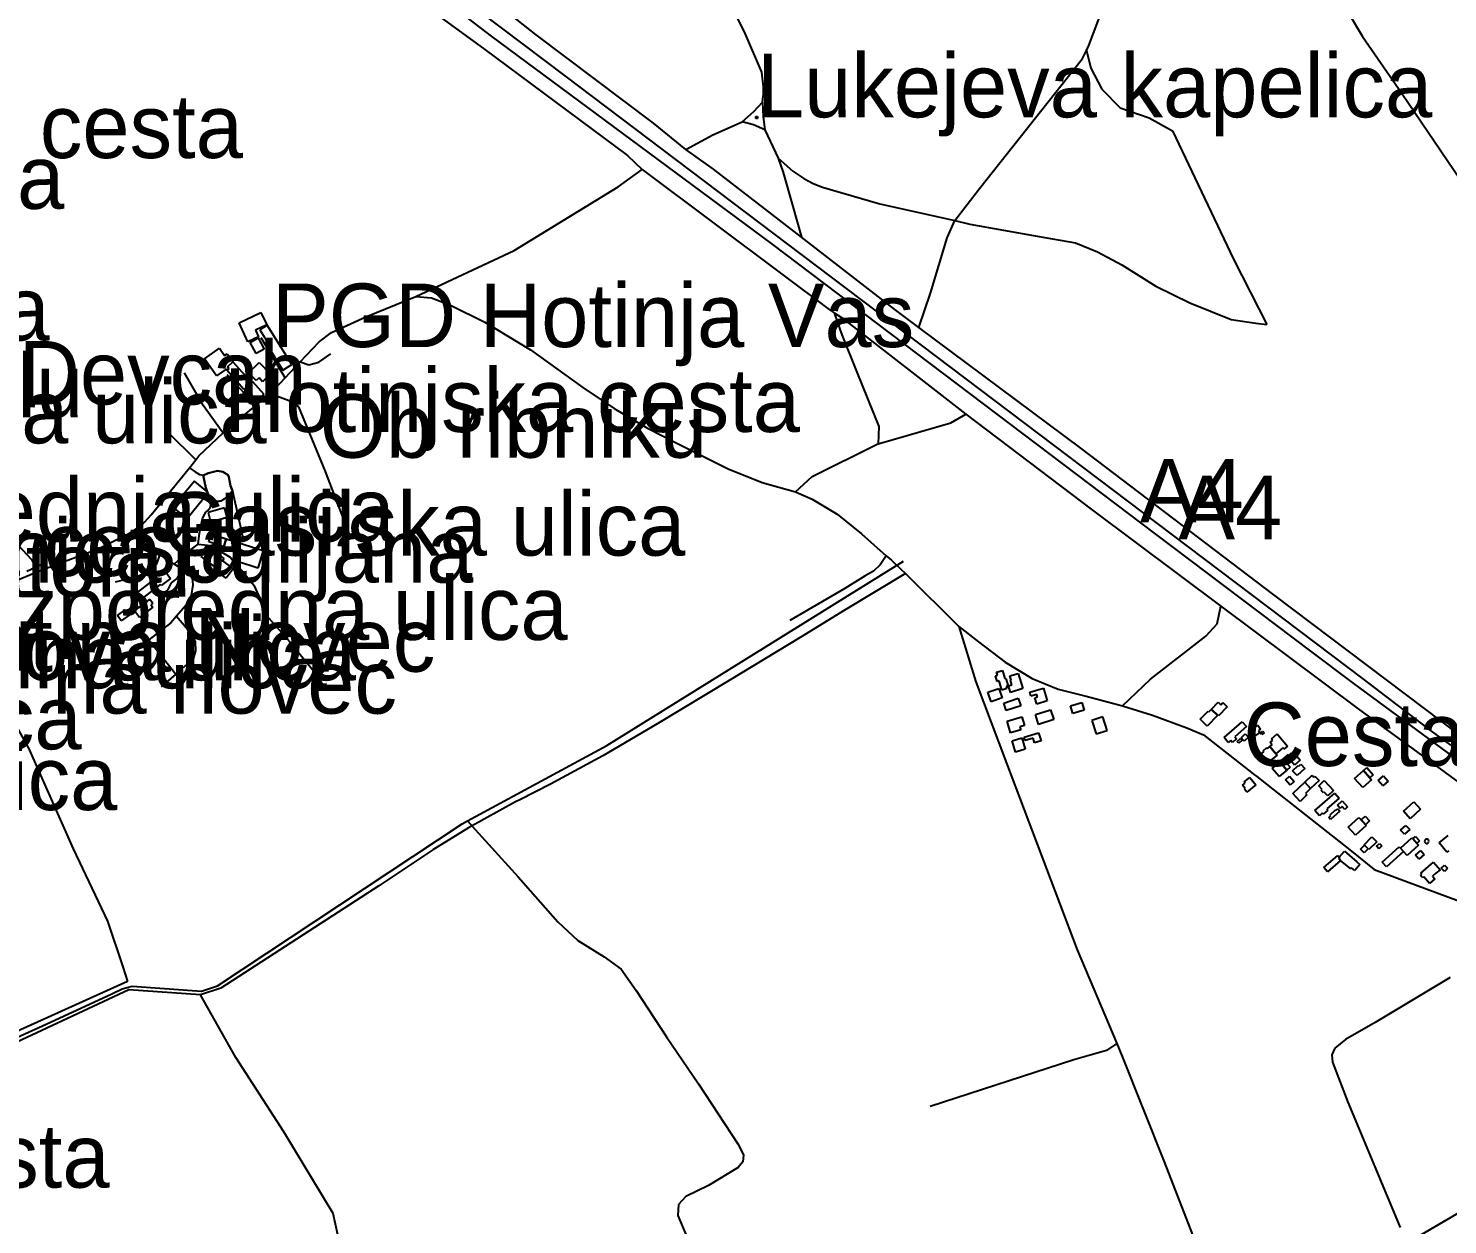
# Model space of a CAD drawing. Extents: x -8864 to 13231, y -7697 to 8949.
# Drawn here: x -880 to 506, y -2089 to -921 of the extents above; entities that cross this region are included whole.
import ezdxf

# ---------------------------------------------------------------- set-up
doc = ezdxf.new("R2010")
doc.units = 0
for name, color, linetype in [('OSM_BUILDING_HOUSE', 9, 'CONTINUOUS'), ('OSM_BUILDING_WAYSIDE_SHRINE', 9, 'CONTINUOUS'), ('OSM_BUILDING_YES', 9, 'CONTINUOUS'), ('OSM_HIGHWAY_FOOTWAY', 8, 'CONTINUOUS'), ('OSM_HIGHWAY_MOTORWAY', 8, 'CONTINUOUS'), ('OSM_HIGHWAY_RESIDENTIAL', 8, 'CONTINUOUS'), ('OSM_HIGHWAY_SERVICE', 8, 'CONTINUOUS'), ('OSM_HIGHWAY_TERTIARY', 8, 'CONTINUOUS'), ('OSM_HIGHWAY_TRACK', 8, 'CONTINUOUS'), ('OSM_HIGHWAY_UNCLASSIFIED', 8, 'CONTINUOUS'), ('OSM_LABELS', 8, 'CONTINUOUS'), ('OSM_LEISURE_PITCH', 3, 'CONTINUOUS'), ('OSM_LEISURE_PLAYGROUND', 3, 'CONTINUOUS'), ('OSM_LEISURE_SWIMMING_POOL', 3, 'CONTINUOUS'), ('OSM_WATERWAY_STREAM', 4, 'CONTINUOUS')]:
    doc.layers.add(name, color=color, linetype=linetype)

msp = doc.modelspace()

# ---------------------------------------------------------------- linework, layer by layer
at = {"layer": 'OSM_BUILDING_HOUSE'}
for p, q in [((78.384388, -1553.104018), (86.554374, -1550.65773)), ((86.554374, -1550.65773), (91.026044, -1565.55785)), ((77.06739, -1562.844694), (80.367543, -1561.855059)), ((78.966318, -1569.182805), (77.06739, -1562.844694)), ((79.632474, -1557.251589), (78.384388, -1553.104018)), ((91.026044, -1565.55785), (78.966318, -1569.182805)), ((79.035231, -1557.429501), (79.632474, -1557.251589)), ((80.367543, -1561.855059), (79.035231, -1557.429501)), ((97.733548, -1568.960415), (111.018389, -1564.979637)), ((111.018389, -1564.979637), (114.793274, -1577.566902)), ((72.281784, -1579.624008), (86.454833, -1574.898224)), ((74.747328, -1587.018471), (72.281784, -1579.624008)), ((86.454833, -1574.898224), (88.91272, -1582.292687)), ((98.951006, -1573.00791), (97.733548, -1568.960415)), ((104.509966, -1571.339986), (98.951006, -1573.00791)), ((102.833089, -1574.431205), (105.214407, -1573.708438)), ((104.686076, -1580.602524), (102.833089, -1574.431205)), ((105.214407, -1573.708438), (104.509966, -1571.339986)), ((114.793274, -1577.566902), (104.686076, -1580.602524)), ((88.91272, -1582.292687), (74.747328, -1587.018471)), ((75.566624, -1597.281763), (89.946411, -1592.9674)), ((89.946411, -1592.9674), (92.488525, -1601.451573)), ((103.292508, -1590.921413), (118.078114, -1586.195629)), ((106.362952, -1600.528655), (103.292508, -1590.921413)), ((118.078114, -1586.195629), (121.148558, -1595.80287)), ((264.257303, -1595.502644), (272.013812, -1587.441012)), ((280.972466, -1591.699777), (271.018407, -1602.063145)), ((272.013812, -1587.441012), (272.787166, -1588.186018)), ((272.787166, -1588.186018), (274.977059, -1585.895402)), ((274.977059, -1585.895402), (280.972466, -1591.699777)), ((78.973975, -1608.645884), (75.566624, -1597.281763)), ((89.019918, -1605.632502), (78.973975, -1608.645884)), ((92.488525, -1601.451573), (88.15468, -1602.752553)), ((88.15468, -1602.752553), (89.019918, -1605.632502)), ((121.148558, -1595.80287), (106.362952, -1600.528655)), ((271.018407, -1602.063145), (264.257303, -1595.502644)), ((287.519174, -1613.33831), (305.33694, -1597.837737)), ((309.517645, -1602.685836), (297.909681, -1612.771216)), ((305.33694, -1597.837737), (309.517645, -1602.685836)), ((80.497712, -1616.596322), (89.977039, -1613.749731)), ((83.751923, -1627.448946), (80.497712, -1616.596322)), ((89.977039, -1613.749731), (93.231251, -1624.613476)), ((291.692222, -1618.175289), (287.519174, -1613.33831)), ((294.065882, -1616.107064), (291.692222, -1618.175289)), ((295.750415, -1618.064095), (294.065882, -1616.107064)), ((299.594214, -1614.728247), (295.750415, -1618.064095)), ((297.909681, -1612.771216), (299.594214, -1614.728247)), ((93.231251, -1624.613476), (83.751923, -1627.448946)), ((323.514584, -1629.595008), (326.45486, -1627.137601)), ((330.321629, -1637.823433), (323.514584, -1629.595008)), ((325.643221, -1626.170205), (329.241996, -1623.101225)), ((326.45486, -1627.137601), (325.643221, -1626.170205)), ((329.241996, -1623.101225), (330.030664, -1624.024143)), ((330.030664, -1624.024143), (332.343069, -1622.089351)), ((339.257311, -1630.384492), (330.321629, -1637.823433)), ((332.343069, -1622.089351), (338.154708, -1629.072392)), ((338.154708, -1629.072392), (339.257311, -1630.384492)), ((334.632502, -1643.516613), (342.052105, -1637.145144)), ((341.401263, -1651.467051), (334.632502, -1643.516613)), ((348.836179, -1645.084462), (341.401263, -1651.467051)), ((342.052105, -1637.145144), (348.836179, -1645.084462)), ((415.053644, -1653.268408), (423.575851, -1645.5626)), ((423.575851, -1645.5626), (431.646296, -1654.502672)), ((305.505393, -1659.873387), (308.093449, -1657.805161)), ((308.170019, -1663.220354), (305.505393, -1659.873387)), ((307.1057, -1656.570898), (312.603403, -1652.189818)), ((308.093449, -1657.805161), (307.1057, -1656.570898)), ((307.480891, -1663.776329), (308.170019, -1663.220354)), ((318.560525, -1659.673236), (309.785639, -1666.667397)), ((312.603403, -1652.189818), (318.560525, -1659.673236)), ((354.647818, -1668.079573), (366.324696, -1657.037916)), ((366.324696, -1657.037916), (372.105707, -1663.186996)), ((372.105707, -1663.186996), (366.998509, -1668.012856)), ((423.124089, -1662.197361), (415.053644, -1653.268408)), ((431.646296, -1654.502672), (423.124089, -1662.197361)), ((309.785639, -1666.667397), (307.480891, -1663.776329)), ((361.761142, -1675.651947), (354.647818, -1668.079573)), ((368.330821, -1669.425031), (361.761142, -1675.651947)), ((366.998509, -1668.012856), (368.330821, -1669.425031)), ((376.179214, -1684.558661), (395.597287, -1667.601434)), ((399.80862, -1672.471772), (387.756551, -1683.001932)), ((395.597287, -1667.601434), (399.80862, -1672.471772)), ((462.787187, -1685.381503), (472.940328, -1676.174563)), ((472.940328, -1676.174563), (479.510007, -1683.424472)), ((380.589628, -1689.651388), (376.179214, -1684.558661)), ((383.407393, -1687.182861), (380.589628, -1689.651388)), ((384.287944, -1688.194735), (383.407393, -1687.182861)), ((388.82087, -1684.247315), (384.287944, -1688.194735)), ((387.756551, -1683.001932), (388.82087, -1684.247315)), ((469.356866, -1692.631412), (462.787187, -1685.381503)), ((479.510007, -1683.424472), (469.356866, -1692.631412)), ((408.583506, -1700.826478), (419.058239, -1691.274834)), ((415.804027, -1708.743557), (408.583506, -1700.826478)), ((426.271104, -1699.191913), (415.804027, -1708.743557)), ((419.058239, -1691.274834), (426.271104, -1699.191913)), ((424.257321, -1717.983856), (431.983202, -1710.455959)), ((428.9587, -1722.798596), (424.257321, -1717.983856)), ((436.676924, -1715.270699), (428.9587, -1722.798596)), ((431.983202, -1710.455959), (436.676924, -1715.270699)), ((459.82394, -1721.442018), (470.911231, -1711.32328)), ((477.427311, -1718.506472), (466.332364, -1728.63633)), ((470.911231, -1711.32328), (477.427311, -1718.506472)), ((497.657023, -1716.260334), (506.393624, -1708.921469)), ((505.245078, -1725.378318), (497.657023, -1716.260334)), ((399.724393, -1731.527398), (400.56666, -1730.81575)), ((401.401269, -1733.551145), (399.724393, -1731.527398)), ((400.023015, -1730.148581), (405.076614, -1724.333086)), ((400.56666, -1730.81575), (400.023015, -1730.148581)), ((405.076614, -1724.333086), (417.05977, -1734.718692)), ((462.771873, -1724.700029), (459.82394, -1721.442018)), ((466.332364, -1728.63633), (462.771873, -1724.700029)), ((507.090408, -1723.821589), (505.245078, -1725.378318)), ((411.217503, -1741.5683), (401.401269, -1733.551145)), ((412.143996, -1740.434111), (411.217503, -1741.5683)), ((415.176156, -1743.047192), (412.143996, -1740.434111)), ((420.076616, -1737.354012), (415.176156, -1743.047192)), ((417.05977, -1734.718692), (420.076616, -1737.354012)), ((479.778001, -1745.93826), (492.212918, -1735.141233)), ((480.658552, -1746.950134), (479.778001, -1745.93826)), ((494.410468, -1745.904902), (491.056716, -1748.807089)), ((492.212918, -1735.141233), (496.50082, -1740.100527)), ((498.461004, -1742.380023), (494.410468, -1745.904902)), ((496.50082, -1740.100527), (498.461004, -1742.380023)), ((479.441094, -1748.006486), (480.658552, -1746.950134)), ((481.569731, -1750.475013), (479.441094, -1748.006486)), ((482.787189, -1749.429781), (481.569731, -1750.475013)), ((488.307864, -1755.823489), (482.787189, -1749.429781)), ((493.338492, -1751.464648), (488.307864, -1755.823489)), ((491.056716, -1748.807089), (493.338492, -1751.464648))]:
    msp.add_line(p, q, dxfattribs=at)
at = {"layer": 'OSM_BUILDING_WAYSIDE_SHRINE'}
for p, q in [((-169.800937, -1008.715897), (-169.739682, -1006.592073)), ((-168.093433, -1008.760375), (-169.800937, -1008.715897)), ((-169.739682, -1006.592073), (-168.032178, -1006.647671)), ((-168.032178, -1006.647671), (-168.093433, -1008.760375))]:
    msp.add_line(p, q, dxfattribs=at)
at = {"layer": 'OSM_BUILDING_YES'}
for p, q in [((-674.517685, -1208.210714), (-653.154743, -1198.147574)), ((-653.154743, -1198.147574), (-647.442644, -1210.27894)), ((-665.834683, -1226.635714), (-674.517685, -1208.210714)), ((-647.442644, -1210.27894), (-658.468679, -1215.471743)), ((-658.468679, -1215.471743), (-655.505432, -1221.765376)), ((-647.006197, -1210.534688), (-654.134835, -1214.993605)), ((-654.134835, -1214.993605), (-645.949535, -1228.070128)), ((-623.032228, -1248.86358), (-647.006197, -1210.534688)), ((-708.124121, -1243.515104), (-693.629479, -1233.118378)), ((-693.629479, -1233.118378), (-688.552909, -1240.223734)), ((-655.505432, -1221.765376), (-665.834683, -1226.635714)), ((-663.782615, -1227.314003), (-655.727484, -1223.021879)), ((-657.932691, -1238.311181), (-663.782615, -1227.314003)), ((-655.727484, -1223.021879), (-649.869903, -1234.007937)), ((-645.949535, -1228.070128), (-647.5039, -1229.048644)), ((-647.5039, -1229.048644), (-640.421204, -1240.357168)), ((-696.378331, -1260.005311), (-708.124121, -1243.515104)), ((-688.552909, -1240.223734), (-686.033766, -1238.355659)), ((-686.033766, -1238.355659), (-680.229784, -1246.072587)), ((-685.804057, -1251.232032), (-680.64326, -1246.43953)), ((-680.64326, -1246.43953), (-685.804057, -1251.232032)), ((-680.229784, -1246.072587), (-680.64326, -1246.43953)), ((-680.64326, -1246.43953), (-662.174652, -1266.465737)), ((-665.130242, -1257.103124), (-654.793334, -1247.073341)), ((-649.869903, -1234.007937), (-657.932691, -1238.311181)), ((-654.793334, -1247.073341), (-643.905124, -1258.381865)), ((-640.421204, -1240.357168), (-631.707573, -1254.301012)), ((-687.128713, -1253.366974), (-696.378331, -1260.005311)), ((-686.401301, -1254.378848), (-687.128713, -1253.366974)), ((-686.401301, -1254.378848), (-684.479401, -1252.688685)), ((-684.479401, -1252.688685), (-686.401301, -1254.378848)), ((-669.670824, -1273.4043), (-686.401301, -1254.378848)), ((-684.479401, -1252.688685), (-685.804057, -1251.232032)), ((-685.804057, -1251.232032), (-684.479401, -1252.688685)), ((-657.817836, -1264.697737), (-665.130242, -1257.103124)), ((-643.905124, -1258.381865), (-651.431925, -1265.687372)), ((-631.707573, -1254.301012), (-623.032228, -1248.86358)), ((-668.97404, -1272.770489), (-669.670824, -1273.4043)), ((-662.174652, -1266.465737), (-668.97404, -1272.770489)), ((-668.97404, -1272.770489), (-662.174652, -1266.465737)), ((-657.794866, -1284.890736), (-668.97404, -1272.770489)), ((-662.174652, -1266.465737), (-661.340042, -1265.676253)), ((-661.340042, -1265.676253), (-650.160868, -1277.7965)), ((-655.000072, -1261.973461), (-657.817836, -1264.697737)), ((-651.431925, -1265.687372), (-655.000072, -1261.973461)), ((-650.160868, -1277.7965), (-657.794866, -1284.890736)), ((-688.614164, -1388.980307), (-704.793339, -1393.639374)), ((-704.793339, -1393.639374), (-702.220598, -1402.568327)), ((-702.220598, -1402.568327), (-686.041423, -1397.89814)), ((-686.041423, -1397.89814), (-688.614164, -1388.980307)), ((-711.393646, -1436.582855), (-706.248163, -1425.71911)), ((-706.248163, -1425.71911), (-699.800996, -1428.810329)), ((-704.142497, -1422.283187), (-701.676953, -1414.477303)), ((-689.502373, -1426.953374), (-704.142497, -1422.283187)), ((-701.676953, -1414.477303), (-687.036829, -1419.136371)), ((-687.036829, -1419.136371), (-689.502373, -1426.953374)), ((-689.502373, -1426.953374), (-687.036829, -1419.136371)), ((-673.131774, -1432.157297), (-689.502373, -1426.953374)), ((-687.036829, -1419.136371), (-650.865309, -1430.645046)), ((-697.166999, -1447.124134), (-711.393646, -1436.582855)), ((-699.800996, -1428.810329), (-700.735146, -1430.244744)), ((-700.735146, -1430.244744), (-689.211408, -1438.384213)), ((-697.166999, -1447.124134), (-691.921975, -1440.018778)), ((-691.921975, -1440.018778), (-697.166999, -1447.124134)), ((-691.921975, -1440.018778), (-690.765773, -1440.819381)), ((-690.765773, -1440.819381), (-691.921975, -1440.018778)), ((-689.211408, -1438.384213), (-690.765773, -1440.819381)), ((-690.765773, -1440.819381), (-680.352295, -1448.436234)), ((-676.07205, -1441.464312), (-673.131774, -1432.157297)), ((-656.278786, -1447.769064), (-676.07205, -1441.464312)), ((-650.865309, -1430.645046), (-656.278786, -1447.769064)), ((-760.306362, -1459.322217), (-747.58048, -1449.581542)), ((-747.58048, -1449.581542), (-741.294109, -1457.865564)), ((-698.644793, -1449.147881), (-697.166999, -1447.124134)), ((-686.990887, -1457.632054), (-698.644793, -1449.147881)), ((-680.352295, -1448.436234), (-686.990887, -1457.632054)), ((-780.26808, -1476.590789), (-759.333927, -1460.589839)), ((-751.37068, -1463.792253), (-767.442657, -1476.090412)), ((-759.333927, -1460.589839), (-760.306362, -1459.322217)), ((-750.520756, -1464.904203), (-751.37068, -1463.792253)), ((-741.294109, -1457.865564), (-750.520756, -1464.904203)), ((-772.626425, -1486.631691), (-780.26808, -1476.590789)), ((-772.626425, -1486.631691), (-764.280329, -1480.260222)), ((-764.280329, -1480.260222), (-772.626425, -1486.631691)), ((-767.442657, -1476.090412), (-764.280329, -1480.260222)), ((-764.280329, -1480.260222), (-761.508506, -1478.147518)), ((-761.508506, -1478.147518), (-758.552916, -1482.05046)), ((-758.552916, -1482.05046), (-760.482473, -1483.529353)), ((-793.315554, -1493.981676), (-785.666243, -1488.555363)), ((-789.578954, -1499.296793), (-793.315554, -1493.981676)), ((-781.921985, -1493.870481), (-789.578954, -1499.296793)), ((-785.666243, -1488.555363), (-781.921985, -1493.870481)), ((-776.569764, -1489.656193), (-772.626425, -1486.631691)), ((-771.65399, -1496.138857), (-776.569764, -1489.656193)), ((-758.529946, -1486.097956), (-771.65399, -1496.138857)), ((-760.482473, -1483.529353), (-758.529946, -1486.097956)), ((65.39817, -1549.523542), (71.094954, -1547.81114)), ((66.271064, -1552.425729), (65.39817, -1549.523542)), ((71.094954, -1547.81114), (73.476271, -1555.761577)), ((56.669225, -1569.138327), (67.634004, -1565.246504)), ((64.142427, -1553.05954), (66.271064, -1552.425729)), ((65.803989, -1558.597048), (64.142427, -1553.05954)), ((67.932626, -1557.963237), (65.803989, -1558.597048)), ((67.634004, -1565.246504), (70.918844, -1574.486803)), ((70.612565, -1566.903309), (67.932626, -1557.963237)), ((75.428798, -1565.457775), (70.612565, -1566.903309)), ((73.476271, -1555.761577), (74.295567, -1555.516948)), ((74.295567, -1555.516948), (76.539059, -1563.000367)), ((76.539059, -1563.000367), (74.846869, -1563.511864)), ((74.846869, -1563.511864), (75.428798, -1565.457775)), ((59.961722, -1578.389745), (56.669225, -1569.138327)), ((70.918844, -1574.486803), (59.961722, -1578.389745)), ((137.48853, -1582.292687), (148.57582, -1578.956839)), ((148.57582, -1578.956839), (150.834626, -1586.495855)), ((275.375222, -1585.495101), (281.676907, -1578.901241)), ((281.676907, -1578.901241), (284.241991, -1581.34753)), ((284.241991, -1581.34753), (286.378286, -1579.112512)), ((286.378286, -1579.112512), (290.627903, -1583.171127)), ((139.747335, -1589.831703), (137.48853, -1582.292687)), ((150.834626, -1586.495855), (139.747335, -1589.831703)), ((169.196037, -1593.245387), (158.499252, -1596.592354)), ((173.269544, -1606.299671), (169.196037, -1593.245387)), ((282.189924, -1592.011123), (275.375222, -1585.495101)), ((290.627903, -1583.171127), (282.189924, -1592.011123)), ((158.499252, -1596.592354), (162.572759, -1609.646639)), ((162.572759, -1609.646639), (173.269544, -1606.299671)), ((313.200647, -1606.199596), (320.405855, -1601.229183)), ((317.166957, -1611.981732), (313.200647, -1606.199596)), ((320.405855, -1601.229183), (323.139392, -1605.209961)), ((323.139392, -1605.209961), (321.217493, -1606.533181)), ((321.217493, -1606.533181), (322.457922, -1608.334538)), ((323.277218, -1608.612526), (325.459454, -1607.144753)), ((325.459454, -1607.144753), (326.577371, -1608.834916)), ((92.404298, -1612.89353), (106.385923, -1608.701482)), ((93.422675, -1616.273856), (92.404298, -1612.89353)), ((101.125585, -1613.961002), (93.422675, -1616.273856)), ((102.50384, -1618.553352), (101.125585, -1613.961002)), ((108.782554, -1616.674158), (102.50384, -1618.553352)), ((106.385923, -1608.701482), (108.782554, -1616.674158)), ((300.413509, -1617.241252), (303.728977, -1614.161153)), ((301.983188, -1618.942534), (300.413509, -1617.241252)), ((305.298655, -1615.862435), (301.983188, -1618.942534)), ((303.728977, -1614.161153), (305.298655, -1615.862435)), ((304.088854, -1613.649656), (308.269559, -1609.691117)), ((307.220554, -1616.996623), (304.088854, -1613.649656)), ((311.408916, -1613.038084), (307.220554, -1616.996623)), ((308.269559, -1609.691117), (311.408916, -1613.038084)), ((322.457922, -1608.334538), (317.166957, -1611.981732)), ((324.402792, -1610.291569), (323.277218, -1608.612526)), ((326.577371, -1608.834916), (324.402792, -1610.291569)), ((332.343069, -1622.089351), (334.41045, -1620.35471)), ((332.519179, -1618.052975), (335.023008, -1615.97363)), ((334.41045, -1620.35471), (332.519179, -1618.052975)), ((333.851492, -1614.561454), (339.540619, -1609.82455)), ((335.023008, -1615.97363), (333.851492, -1614.561454)), ((339.540619, -1609.82455), (340.712135, -1611.236726)), ((340.712135, -1611.236726), (349.333882, -1621.689049)), ((349.333882, -1621.689049), (345.911217, -1624.52452)), ((338.154708, -1629.072392), (332.343069, -1622.089351)), ((345.000038, -1623.42369), (338.154708, -1629.072392)), ((342.052105, -1637.145144), (350.398201, -1629.973071)), ((345.911217, -1624.52452), (345.000038, -1623.42369)), ((350.398201, -1629.973071), (350.857619, -1630.517926)), ((350.857619, -1630.517926), (354.104174, -1634.498705)), ((351.049043, -1630.484568), (353.415046, -1628.527537)), ((354.234342, -1634.38751), (351.049043, -1630.484568)), ((353.093454, -1636.244465), (354.134802, -1635.388264)), ((354.134802, -1635.388264), (353.093454, -1636.244465)), ((353.415046, -1628.527537), (356.577375, -1632.363762)), ((354.104174, -1634.498705), (354.234342, -1634.38751)), ((354.555935, -1635.04356), (354.104174, -1634.498705)), ((354.104174, -1634.498705), (354.555935, -1635.04356)), ((354.134802, -1635.388264), (354.555935, -1635.04356)), ((354.555935, -1635.04356), (354.134802, -1635.388264)), ((354.234342, -1634.38751), (354.548278, -1634.776692)), ((354.548278, -1634.776692), (354.234342, -1634.38751)), ((354.548278, -1634.776692), (356.929595, -1632.797422)), ((356.929595, -1632.797422), (354.548278, -1634.776692)), ((361.929596, -1635.47722), (356.454863, -1640.180765)), ((356.577375, -1632.363762), (356.929595, -1632.797422)), ((356.929595, -1632.797422), (357.350728, -1633.320038)), ((357.350728, -1633.320038), (358.935721, -1631.952341)), ((358.935721, -1631.952341), (361.929596, -1635.47722)), ((348.836179, -1645.084462), (342.052105, -1637.145144)), ((352.098048, -1642.28235), (348.836179, -1645.084462)), ((353.093454, -1636.244465), (349.525306, -1639.191131)), ((349.525306, -1639.191131), (352.098048, -1642.28235)), ((356.454863, -1640.180765), (353.093454, -1636.244465)), ((354.502336, -1645.673795), (359.977069, -1640.647784)), ((358.790239, -1650.38846), (354.502336, -1645.673795)), ((366.286411, -1643.505494), (358.790239, -1650.38846)), ((359.977069, -1640.647784), (360.421173, -1641.148161)), ((360.421173, -1641.148161), (362.442613, -1639.291206)), ((362.442613, -1639.291206), (366.286411, -1643.505494)), ((423.575851, -1645.5626), (426.845376, -1642.604815)), ((429.961762, -1652.623478), (423.575851, -1645.5626)), ((426.845376, -1642.604815), (433.231288, -1649.665693)), ((347.480896, -1654.602747), (351.592688, -1651.011151)), ((351.998507, -1659.773312), (347.480896, -1654.602747)), ((351.592688, -1651.011151), (356.117956, -1656.181715)), ((356.117956, -1656.181715), (351.998507, -1659.773312)), ((366.324696, -1657.037916), (373.545217, -1650.199428)), ((372.105707, -1663.186996), (366.324696, -1657.037916)), ((380.359919, -1655.381112), (372.105707, -1663.186996)), ((373.545217, -1650.199428), (375.153181, -1651.91183)), ((375.153181, -1651.91183), (376.194528, -1650.933315)), ((376.194528, -1650.933315), (380.359919, -1655.381112)), ((379.923472, -1660.484959), (385.382891, -1655.303275)), ((383.246596, -1664.009838), (379.923472, -1660.484959)), ((385.382891, -1655.303275), (394.433428, -1664.899398)), ((433.231288, -1649.665693), (429.961762, -1652.623478)), ((438.062835, -1655.347753), (443.085807, -1650.799881)), ((442.679987, -1660.451601), (438.062835, -1655.347753)), ((447.702959, -1655.914848), (442.679987, -1660.451601)), ((443.085807, -1650.799881), (447.702959, -1655.914848)), ((382.312446, -1664.899398), (383.246596, -1664.009838)), ((384.571252, -1667.290089), (382.312446, -1664.899398)), ((385.344606, -1666.556202), (384.571252, -1667.290089)), ((388.82087, -1670.225635), (385.344606, -1666.556202)), ((394.433428, -1664.899398), (388.82087, -1670.225635)), ((398.170028, -1679.299141), (402.894378, -1675.062614)), ((402.894378, -1675.062614), (408.215971, -1681.044901)), ((389.846903, -1691.37491), (391.891314, -1689.495715)), ((391.202187, -1688.750709), (396.493152, -1683.847013)), ((391.891314, -1689.495715), (391.202187, -1688.750709)), ((400.436491, -1685.136874), (391.554408, -1693.254104)), ((396.493152, -1683.847013), (397.006169, -1684.402988)), ((397.006169, -1684.402988), (398.522249, -1683.013051)), ((401.026078, -1682.512674), (398.170028, -1679.299141)), ((398.522249, -1683.013051), (400.436491, -1685.136874)), ((403.009233, -1680.733555), (401.026078, -1682.512674)), ((405.46712, -1683.502309), (403.009233, -1680.733555)), ((408.215971, -1681.044901), (405.46712, -1683.502309)), ((421.385957, -1693.821198), (425.42118, -1690.140646)), ((425.42118, -1690.140646), (429.678455, -1694.810833)), ((391.554408, -1693.254104), (389.846903, -1691.37491)), ((425.635575, -1698.491385), (421.385957, -1693.821198)), ((429.678455, -1694.810833), (425.635575, -1698.491385)), ((459.984737, -1703.706427), (465.061307, -1699.080718)), ((463.728994, -1707.80952), (459.984737, -1703.706427)), ((468.805565, -1703.183811), (463.728994, -1707.80952)), ((465.061307, -1699.080718), (468.805565, -1703.183811)), ((420.880598, -1722.431653), (424.831593, -1718.573189)), ((424.831593, -1718.573189), (428.3002, -1722.131426)), ((436.370645, -1719.496107), (439.28795, -1716.693994)), ((439.28795, -1716.693994), (441.699895, -1719.207)), ((471.784125, -1712.279556), (474.510006, -1709.833268)), ((475.78872, -1716.693994), (471.784125, -1712.279556)), ((474.510006, -1709.833268), (478.476316, -1714.292184)), ((478.476316, -1714.292184), (475.78872, -1716.693994)), ((384.892845, -1740.133885), (398.728987, -1728.591852)), ((398.728987, -1728.591852), (400.023015, -1730.148581)), ((400.56666, -1730.81575), (399.724393, -1731.527398)), ((399.724393, -1731.527398), (401.401269, -1733.551145)), ((400.023015, -1730.148581), (400.56666, -1730.81575)), ((424.349204, -1725.98989), (420.880598, -1722.431653)), ((428.3002, -1722.131426), (424.349204, -1725.98989)), ((438.78259, -1722.009112), (436.370645, -1719.496107)), ((441.699895, -1719.207), (438.78259, -1722.009112)), ((441.983203, -1735.018918), (458.483971, -1719.963125)), ((462.771873, -1724.700029), (446.278763, -1739.766942)), ((458.483971, -1719.963125), (459.82394, -1721.442018)), ((459.82394, -1721.442018), (462.771873, -1724.700029)), ((474.379838, -1728.324984), (479.724402, -1723.699275)), ((477.649363, -1732.116731), (474.379838, -1728.324984)), ((482.993928, -1727.491022), (477.649363, -1732.116731)), ((479.724402, -1723.699275), (482.993928, -1727.491022)), ((388.41505, -1744.381531), (384.892845, -1740.133885)), ((401.401269, -1733.551145), (388.41505, -1744.381531)), ((446.278763, -1739.766942), (441.983203, -1735.018918)), ((499.663148, -1740.934489), (502.702965, -1737.954464)), ((501.500821, -1742.813683), (499.663148, -1740.934489)), ((502.702965, -1744.047946), (501.500821, -1742.813683)), ((502.702965, -1737.954464), (505.735124, -1741.056803)), ((504.670806, -1742.113155), (502.702965, -1744.047946)), ((505.735124, -1741.056803), (504.670806, -1742.113155))]:
    msp.add_line(p, q, dxfattribs=at)
at = {"layer": 'OSM_HIGHWAY_FOOTWAY'}
for p, q in [((-723.016925, -1349.861931), (-717.220599, -1353.62032)), ((-717.220599, -1353.62032), (-713.193034, -1356.266759)), ((-713.193034, -1356.266759), (-708.751992, -1357.022885)), ((-709.249695, -1358.524016), (-708.751992, -1357.022885)), ((-708.751992, -1357.022885), (-704.778025, -1355.121452)), ((-704.778025, -1355.121452), (-695.574349, -1352.886433)), ((-695.574349, -1352.886433), (-690.298698, -1353.698156)), ((-690.298698, -1353.698156), (-685.29104, -1356.644822)), ((-685.29104, -1356.644822), (-684.395175, -1358.701928)), ((-706.83775, -1369.254327), (-709.249695, -1358.524016)), ((-704.510031, -1376.048337), (-706.83775, -1369.254327)), ((-684.395175, -1358.701928), (-682.702985, -1367.553044)), ((-682.702985, -1367.553044), (-681.003138, -1372.401143)), ((-702.358423, -1378.628059), (-704.510031, -1376.048337)), ((-702.69533, -1381.218901), (-702.358423, -1378.628059)), ((-702.335452, -1383.053617), (-702.69533, -1381.218901)), ((-699.510031, -1381.508008), (-702.358423, -1378.628059)), ((-702.059802, -1386.122597), (-702.335452, -1383.053617)), ((-695.842343, -1382.664435), (-699.510031, -1381.508008)), ((-691.546784, -1381.952787), (-695.842343, -1382.664435)), ((-687.434991, -1379.27299), (-691.546784, -1381.952787)), ((-684.310948, -1376.048337), (-687.434991, -1379.27299)), ((-681.003138, -1372.401143), (-684.310948, -1376.048337)), ((-681.003138, -1372.401143), (-679.816307, -1377.08245)), ((-679.816307, -1377.08245), (-672.733611, -1409.028752)), ((-713.154749, -1413.821253), (-710.306357, -1399.377032)), ((-710.306357, -1399.377032), (-706.784151, -1393.172355)), ((-706.784151, -1393.172355), (-704.548316, -1391.293161)), ((-704.548316, -1391.293161), (-702.534534, -1388.524407)), ((-702.534534, -1388.524407), (-702.059802, -1386.122597)), ((-672.733611, -1409.028752), (-671.500839, -1415.544775)), ((-714.571288, -1424.551564), (-713.154749, -1413.821253)), ((-671.500839, -1415.544775), (-670.222126, -1418.391365)), ((-670.222126, -1418.391365), (-667.350762, -1419.236446)), ((-881.592746, -1450.737969), (-873.154767, -1446.879505)), ((-873.154767, -1446.879505), (-866.30178, -1443.743808))]:
    msp.add_line(p, q, dxfattribs=at)
at = {"layer": 'OSM_HIGHWAY_MOTORWAY'}
for p, q in [((-566.860705, -822.030734), (-428.101119, -928.099575)), ((-355.949503, -966.78429), (-494.081218, -862.739197)), ((-428.101119, -928.099575), (-154.846878, -1130.852404)), ((-138.637075, -1131.330542), (-355.949503, -966.78429)), ((-154.846878, -1130.852404), (220.4135, -1414.488423)), ((237.151634, -1415.289026), (-138.637075, -1131.330542)), ((220.4135, -1414.488423), (372.013823, -1529.074795)), ((423.254258, -1556.039564), (237.151634, -1415.289026)), ((372.013823, -1529.074795), (412.511531, -1559.697878)), ((412.511531, -1559.697878), (598.552899, -1696.62331)), ((491.24814, -1607.778564), (423.254258, -1556.039564)), ((613.797924, -1696.85682), (491.24814, -1607.778564))]:
    msp.add_line(p, q, dxfattribs=at)
at = {"layer": 'OSM_HIGHWAY_RESIDENTIAL'}
for p, q in [((-550.635589, -1202.328503), (-501.837727, -1182.413491)), ((-584.341565, -1217.695642), (-550.635589, -1202.328503)), ((-596.278779, -1226.869223), (-584.341565, -1217.695642)), ((-614.647847, -1246.339455), (-596.278779, -1226.869223)), ((-629.448767, -1262.029059), (-614.647847, -1246.339455)), ((-644.035293, -1277.485154), (-629.448767, -1262.029059)), ((-658.84387, -1289.516445), (-644.035293, -1277.485154)), ((-625.490115, -1284.268044), (-644.035293, -1277.485154)), ((-616.056729, -1290.228092), (-625.490115, -1284.268044)), ((-684.525343, -1310.387733), (-658.84387, -1289.516445)), ((-589.954123, -1353.464647), (-616.056729, -1290.228092)), ((-713.920446, -1338.28654), (-690.091959, -1315.669492)), ((-690.091959, -1315.669492), (-684.525343, -1310.387733)), ((-723.016925, -1349.861931), (-716.81478, -1341.967092)), ((-716.81478, -1341.967092), (-713.920446, -1338.28654)), ((-760.229793, -1395.785436), (-723.016925, -1349.861931)), ((-570.451824, -1404.569835), (-589.954123, -1353.464647)), ((-769.747405, -1406.048728), (-760.229793, -1395.785436)), ((-812.243581, -1428.999361), (-781.355369, -1413.743417)), ((-781.355369, -1413.743417), (-769.747405, -1406.048728)), ((-754.035305, -1433.202529), (-781.355369, -1413.743417)), ((-564.95412, -1418.980698), (-570.451824, -1404.569835)), ((-853.108823, -1444.388739), (-812.243581, -1428.999361)), ((-751.983237, -1434.547988), (-754.035305, -1433.202529)), ((-737.710648, -1443.9106), (-751.983237, -1434.547988)), ((-871.026129, -1450.982598), (-853.108823, -1444.388739)), ((-730.444184, -1448.380637), (-737.710648, -1443.9106)), ((-723.277262, -1452.795075), (-730.444184, -1448.380637)), ((-720.298701, -1457.787727), (-723.277262, -1452.795075)), ((28.338441, -1504.767584), (47.84074, -1519.834496)), ((47.84074, -1519.834496), (73.721294, -1539.560476)), ((73.721294, -1539.560476), (100.214406, -1555.750458)), ((100.214406, -1555.750458), (125.474746, -1566.058227)), ((125.474746, -1566.058227), (151.454841, -1572.607609)), ((151.454841, -1572.607609), (168.889758, -1577.055406)), ((168.889758, -1577.055406), (188.261889, -1582.259328)), ((188.261889, -1582.259328), (217.480881, -1591.355073)), ((217.480881, -1591.355073), (251.125602, -1603.931219)), ((251.125602, -1603.931219), (267.588085, -1610.625154)), ((267.588085, -1610.625154), (316.110295, -1648.798372)), ((316.110295, -1648.798372), (320.758075, -1652.445566)), ((320.758075, -1652.445566), (322.626375, -1653.913339)), ((322.626375, -1653.913339), (329.027601, -1658.950469)), ((329.027601, -1658.950469), (410.46712, -1722.998747)), ((410.46712, -1722.998747), (434.249665, -1742.168752)), ((434.249665, -1742.168752), (575.857644, -1794.830669))]:
    msp.add_line(p, q, dxfattribs=at)
at = {"layer": 'OSM_HIGHWAY_SERVICE'}
for p, q in [((-629.448767, -1262.029059), (-652.963318, -1222.977401)), ((-614.647847, -1246.339455), (-606.332379, -1249.208284)), ((-606.332379, -1249.208284), (-596.615686, -1246.684159)), ((-596.615686, -1246.684159), (-584.762698, -1238.522451)), ((-709.310951, -1289.238457), (-727.764245, -1256.980809)), ((-669.280319, -1277.196047), (-686.186905, -1259.115752)), ((-625.490115, -1284.268044), (-612.932686, -1270.980251)), ((-660.038357, -1288.115389), (-669.280319, -1277.196047)), ((-658.84387, -1289.516445), (-660.038357, -1288.115389)), ((-691.860719, -1313.234323), (-709.310951, -1289.238457)), ((-690.091959, -1315.669492), (-691.860719, -1313.234323)), ((-718.93576, -1339.876627), (-740.781092, -1318.393767)), ((-716.81478, -1341.967092), (-718.93576, -1339.876627)), ((-725.75812, -1433.002378), (-714.571288, -1424.551564)), ((-714.571288, -1424.551564), (-702.18997, -1425.652393)), ((-702.18997, -1425.652393), (-683.01692, -1436.972037)), ((-751.983237, -1434.547988), (-755.551385, -1444.288663)), ((-737.710648, -1443.9106), (-725.75812, -1433.002378)), ((-683.01692, -1436.972037), (-671.830089, -1450.193114)), ((-761.623361, -1450.871403), (-774.272673, -1456.442269)), ((-755.551385, -1444.288663), (-761.623361, -1450.871403)), ((-730.444184, -1448.380637), (-735.30636, -1457.965639)), ((-671.830089, -1450.193114), (-660.137898, -1464.559498)), ((-774.272673, -1456.442269), (-795.359965, -1461.66843)), ((-740.872976, -1462.346719), (-744.249699, -1469.429836)), ((-735.30636, -1457.965639), (-740.872976, -1462.346719)), ((-719.617231, -1464.203675), (-721.309421, -1474.667117)), ((-720.298701, -1457.787727), (-719.617231, -1464.203675)), ((-660.137898, -1464.559498), (-651.74586, -1482.995617)), ((-744.249699, -1469.429836), (-749.479409, -1472.976954)), ((-721.309421, -1474.667117), (-726.876037, -1484.619063)), ((-651.74586, -1482.995617), (-647.549841, -1494.192946)), ((-735.490127, -1494.782279), (-741.041429, -1501.320541)), ((-726.876037, -1484.619063), (-735.490127, -1494.782279)), ((-735.490127, -1494.782279), (-720.972514, -1512.117568)), ((-647.549841, -1494.192946), (-625.329318, -1519.54539)), ((-741.041429, -1501.320541), (-762.741278, -1517.766271)), ((-762.741278, -1517.766271), (-775.11494, -1527.140003)), ((-762.741278, -1517.766271), (-736.324736, -1551.258183)), ((-720.972514, -1512.117568), (-717.258884, -1519.712182)), ((-717.258884, -1519.712182), (-716.921978, -1528.652254)), ((-625.329318, -1519.54539), (-598.506957, -1551.936472)), ((-719.280324, -1536.41366), (-736.324736, -1551.258183)), ((-716.921978, -1528.652254), (-719.280324, -1536.41366)), ((-736.324736, -1551.258183), (-750.658582, -1563.745373)), ((-598.506957, -1551.936472), (-590.750448, -1565.769121))]:
    msp.add_line(p, q, dxfattribs=at)
at = {"layer": 'OSM_HIGHWAY_TERTIARY'}
for p, q in [((-936.79949, -1375.459004), (-877.067478, -1439.351608)), ((-877.067478, -1439.351608), (-873.154767, -1446.879505)), ((-969.609601, -1491.91345), (-871.026129, -1450.982598)), ((-873.154767, -1446.879505), (-871.026129, -1450.982598))]:
    msp.add_line(p, q, dxfattribs=at)
at = {"layer": 'OSM_HIGHWAY_TRACK'}
for p, q in [((-179.961735, -926.387173), (-253.238925, -775.106475)), ((-384.464055, -926.776355), (-488.79791, -844.203003)), ((-561.807106, -847.98363), (-435.811686, -940.342136)), ((155.513034, -937.328754), (184.264951, -860.092758)), ((408.690703, -905.19342), (422.856095, -928.399801)), ((-269.869861, -1013.052499), (-384.464055, -926.776355)), ((-163.951013, -963.4818), (-179.961735, -926.387173)), ((422.856095, -928.399801), (460.849974, -983.452409)), ((-435.811686, -940.342136), (-295.229741, -1044.765292)), ((149.349174, -950.060573), (153.200629, -942.099016)), ((153.200629, -942.099016), (155.513034, -937.328754)), ((153.200629, -942.099016), (157.565102, -959.512142)), ((48.721292, -1077.000701), (149.349174, -950.060573)), ((-162.205225, -977.536839), (-163.951013, -963.4818)), ((157.565102, -959.512142), (168.246573, -980.049844)), ((-162.258823, -984.675553), (-162.205225, -977.536839)), ((168.246573, -980.049844), (185.9112, -998.13014)), ((460.849974, -983.452409), (574.632529, -1151.690333)), ((-171.585011, -1001.655019), (-163.369084, -992.614871)), ((-163.369084, -992.614871), (-162.258823, -984.675553)), ((-163.369084, -992.614871), (-162.702928, -1006.947897)), ((-183.238918, -1011.884952), (-171.585011, -1001.655019)), ((-162.702928, -1006.947897), (-160.918854, -1019.779792)), ((185.9112, -998.13014), (214.249641, -1007.98201)), ((214.249641, -1007.98201), (237.251175, -1020.724949)), ((-238.085784, -1038.738527), (-269.869861, -1013.052499)), ((-238.085784, -1038.738527), (-211.845353, -1024.494457)), ((-211.845353, -1024.494457), (-183.238918, -1011.884952)), ((-171.914261, -1014.664825), (-183.238918, -1011.884952)), ((-160.918854, -1019.779792), (-171.914261, -1014.664825)), ((-160.918854, -1019.779792), (-148.055146, -1047.278297)), ((237.251175, -1020.724949), (296.814734, -1146.019392)), ((-211.049028, -1058.075324), (-238.085784, -1038.738527)), ((-295.229741, -1044.765292), (-280.934181, -1058.38667)), ((-148.055146, -1047.278297), (-142.940291, -1061.400053)), ((-148.055146, -1047.278297), (-133.62176, -1059.92116)), ((-304.127139, -1075.432853), (-280.934181, -1058.38667)), ((-280.934181, -1058.38667), (-143.338454, -1161.241977)), ((-125.137839, -1124.59213), (-211.049028, -1058.075324)), ((-142.940291, -1061.400053), (-134.264946, -1092.334481)), ((-133.62176, -1059.92116), (-122.894347, -1067.37122)), ((-405.949509, -1137.590817), (-304.127139, -1075.432853)), ((-122.894347, -1067.37122), (-113.889752, -1072.152602)), ((-113.889752, -1072.152602), (-104.509966, -1075.788676)), ((-104.509966, -1075.788676), (-48.545181, -1092.012016)), ((24.448701, -1108.391029), (48.721292, -1077.000701)), ((-134.264946, -1092.334481), (-125.137839, -1124.59213)), ((-48.545181, -1092.012016), (24.448701, -1108.391029)), ((17.090354, -1125.070268), (24.448701, -1108.391029)), ((24.448701, -1108.391029), (39.356819, -1111.737996)), ((39.356819, -1111.737996), (105.076581, -1123.646973)), ((-33.950999, -1195.278744), (-125.137839, -1124.59213)), ((0.658499, -1179.300034), (17.090354, -1125.070268)), ((105.076581, -1123.646973), (142.450245, -1130.218593)), ((142.450245, -1130.218593), (163.813188, -1138.847319)), ((-501.837727, -1182.413491), (-405.949509, -1137.590817)), ((163.813188, -1138.847319), (187.634018, -1151.590258)), ((296.814734, -1146.019392), (329.25731, -1209.734085)), ((-143.338454, -1161.241977), (-98.231251, -1195.16755)), ((187.634018, -1151.590258), (220.903546, -1172.539382)), ((220.903546, -1172.539382), (254.180732, -1188.562571)), ((-10.528332, -1212.714109), (0.658499, -1179.300034)), ((254.180732, -1188.562571), (294.433417, -1204.997181)), ((-98.231251, -1195.16755), (-93.147024, -1198.43668)), ((-93.147024, -1198.43668), (-86.0337, -1203.006792)), ((-93.147024, -1198.43668), (-85.849933, -1219.91954)), ((-86.0337, -1203.006792), (35.421137, -1297.28897)), ((-10.528332, -1212.714109), (-33.950999, -1195.278744)), ((294.433417, -1204.997181), (318.667723, -1208.688853)), ((147.664641, -1330.502895), (-10.528332, -1212.714109)), ((318.667723, -1208.688853), (329.25731, -1209.734085)), ((-85.849933, -1219.91954), (-71.271064, -1256.269162)), ((-71.271064, -1256.269162), (-49.701384, -1309.475934)), ((20.742728, -1305.784263), (35.421137, -1297.28897)), ((35.421137, -1297.28897), (158.973984, -1391.3154)), ((-50.199087, -1326.455399), (20.742728, -1305.784263)), ((-49.701384, -1309.475934), (-50.199087, -1326.455399)), ((-114.60185, -1358.157073), (-51.140894, -1326.733387)), ((-51.140894, -1326.733387), (-50.199087, -1326.455399)), ((336.117954, -1473.822036), (147.664641, -1330.502895)), ((-130.934164, -1373.246225), (-114.60185, -1358.157073)), ((158.973984, -1391.3154), (284.44873, -1485.041604)), ((-42.320066, -1435.81561), (-48.277188, -1444.444336)), ((-63.062794, -1455.330319), (-82.986227, -1467.661837)), ((-23.660033, -1453.061943), (-82.457896, -1488.588722)), ((-54.846867, -1450.815805), (-63.062794, -1455.330319)), ((-48.277188, -1444.444336), (-54.846867, -1450.815805)), ((-82.986227, -1467.661837), (-136.585007, -1499.096643)), ((585.421198, -1662.041688), (336.117954, -1473.822036)), ((-82.457896, -1488.588722), (-126.493123, -1515.664687)), ((280.949495, -1502.354654), (284.44873, -1485.041604)), ((284.44873, -1485.041604), (418.568193, -1585.239352)), ((269.862204, -1514.27475), (280.949495, -1502.354654)), ((-126.493123, -1515.664687), (-195.804003, -1557.551815)), ((215.643209, -1556.184118), (269.862204, -1514.27475)), ((-195.804003, -1557.551815), (-265.474761, -1599.438944)), ((188.261889, -1582.259328), (215.643209, -1556.184118)), ((-898.346194, -1590.699023), (-879.862271, -1624.379966)), ((418.568193, -1585.239352), (535.137884, -1670.659295)), ((-265.474761, -1599.438944), (-319.081199, -1631.029423)), ((-879.862271, -1624.379966), (-836.531485, -1721.964634)), ((-319.081199, -1631.029423), (-370.336947, -1658.828155)), ((-370.336947, -1658.828155), (-400.405863, -1674.028501)), ((-404.63251, -1676.163444), (-450.474782, -1701.615962)), ((-400.405863, -1674.028501), (-404.63251, -1676.163444)), ((-450.474782, -1701.615962), (-485.306332, -1722.92091)), ((-836.531485, -1721.964634), (-803.047561, -1792.84028)), ((-485.306332, -1722.92091), (-537.833137, -1758.125224)), ((-537.833137, -1758.125224), (-692.13637, -1858.178419)), ((-803.047561, -1792.84028), (-787.833165, -1837.229295)), ((-787.833165, -1837.229295), (-783.430408, -1851.595679)), ((-783.430408, -1851.595679), (-974.280352, -1937.983018)), ((508.346151, -1847.759455), (435.237414, -1891.725929)), ((-782.067467, -1859.824104), (-936.508526, -1931.733863)), ((-712.258884, -1864.761159), (-782.067467, -1859.824104)), ((-692.13637, -1858.178419), (-712.258884, -1864.761159)), ((-677.534531, -1925.985085), (-712.258884, -1864.761159)), ((435.237414, -1891.725929), (406.07202, -1908.160539)), ((182.710587, -1912.130198), (172.741213, -1918.968686)), ((406.07202, -1908.160539), (395.804025, -1916.789265)), ((-630.834679, -1998.406341), (-677.534531, -1925.985085)), ((172.741213, -1918.968686), (140.934166, -1928.064431)), ((395.804025, -1916.789265), (392.925005, -1923.360885)), ((392.925005, -1923.360885), (393.338481, -1930.343927)), ((140.934166, -1928.064431), (0.490046, -1973.798904)), ((393.338481, -1930.343927), (408.537564, -1969.384465)), ((408.537564, -1969.384465), (459.47172, -2091.832319)), ((-582.450294, -2078.222059), (-630.834679, -1998.406341)), ((-578.131763, -2099.182303), (-582.450294, -2078.222059))]:
    msp.add_line(p, q, dxfattribs=at)
at = {"layer": 'OSM_HIGHWAY_UNCLASSIFIED'}
for p, q in [((-501.837727, -1182.413491), (-486.615674, -1183.792309)), ((-486.615674, -1183.792309), (-467.925013, -1190.942142)), ((-467.925013, -1190.942142), (-434.525316, -1207.554664)), ((-434.525316, -1207.554664), (-389.808619, -1234.519434)), ((-389.808619, -1234.519434), (-338.790236, -1271.469508)), ((-338.790236, -1271.469508), (-308.29253, -1291.973853)), ((-308.29253, -1291.973853), (-275.589617, -1311.010424)), ((-275.589617, -1311.010424), (-243.039843, -1327.811978)), ((-243.039843, -1327.811978), (-196.699868, -1350.707013)), ((-196.699868, -1350.707013), (-163.491595, -1364.128241)), ((-163.491595, -1364.128241), (-130.934164, -1373.246225)), ((-130.934164, -1373.246225), (-114.709048, -1380.58509)), ((-114.709048, -1380.58509), (-90.405829, -1395.184984)), ((-90.405829, -1395.184984), (-66.523744, -1414.310511)), ((-66.523744, -1414.310511), (-42.320066, -1435.81561)), ((-42.320066, -1435.81561), (-37.143955, -1439.98542)), ((-37.143955, -1439.98542), (-28.39204, -1448.480712)), ((-28.39204, -1448.480712), (-23.660033, -1453.061943)), ((-23.660033, -1453.061943), (28.338441, -1504.767584)), ((28.338441, -1504.767584), (44.969377, -1558.875035)), ((44.969377, -1558.875035), (75.084235, -1638.190376)), ((75.084235, -1638.190376), (143.996953, -1820.538936)), ((143.996953, -1820.538936), (182.710587, -1912.130198)), ((182.710587, -1912.130198), (188.124064, -1924.928734)), ((188.124064, -1924.928734), (228.920393, -2027.839638)), ((228.920393, -2027.839638), (274.49467, -2144.983493)), ((459.111842, -2111.002324), (518.736657, -2076.153834))]:
    msp.add_line(p, q, dxfattribs=at)
at = {"layer": 'OSM_LEISURE_PITCH'}
for p, q in [((-718.062866, -1362.905096), (-739.081245, -1388.302018)), ((-704.533002, -1374.102426), (-718.062866, -1362.905096)), ((-725.551381, -1399.510466), (-704.533002, -1374.102426)), ((-739.081245, -1388.302018), (-725.551381, -1399.510466))]:
    msp.add_line(p, q, dxfattribs=at)
at = {"layer": 'OSM_LEISURE_PLAYGROUND'}
for p, q in [((-708.751992, -1357.022885), (-709.249695, -1358.524016)), ((-704.778025, -1355.121452), (-708.751992, -1357.022885)), ((-695.574349, -1352.886433), (-704.778025, -1355.121452)), ((-690.298698, -1353.698156), (-695.574349, -1352.886433)), ((-685.29104, -1356.644822), (-690.298698, -1353.698156)), ((-684.395175, -1358.701928), (-685.29104, -1356.644822)), ((-709.249695, -1358.524016), (-706.83775, -1369.254327)), ((-706.83775, -1369.254327), (-704.510031, -1376.048337)), ((-682.702985, -1367.553044), (-684.395175, -1358.701928)), ((-681.003138, -1372.401143), (-682.702985, -1367.553044)), ((-704.510031, -1376.048337), (-702.358423, -1378.628059)), ((-702.358423, -1378.628059), (-699.510031, -1381.508008)), ((-699.510031, -1381.508008), (-695.842343, -1382.664435)), ((-695.842343, -1382.664435), (-691.546784, -1381.952787)), ((-691.546784, -1381.952787), (-687.434991, -1379.27299)), ((-687.434991, -1379.27299), (-684.310948, -1376.048337)), ((-684.310948, -1376.048337), (-681.003138, -1372.401143))]:
    msp.add_line(p, q, dxfattribs=at)
at = {"layer": 'OSM_LEISURE_SWIMMING_POOL'}
for p, q in [((483.5682, -1713.569417), (483.269578, -1714.892637)), ((483.269578, -1714.892637), (483.805566, -1716.1269)), ((484.586577, -1712.679858), (483.5682, -1713.569417)), ((483.805566, -1716.1269), (484.961768, -1716.816309)), ((485.926547, -1712.557543), (484.586577, -1712.679858)), ((484.961768, -1716.816309), (486.309395, -1716.693994)), ((487.090406, -1713.258071), (485.926547, -1712.557543)), ((486.309395, -1716.693994), (487.320115, -1715.804435)), ((487.618737, -1714.492335), (487.090406, -1713.258071)), ((487.320115, -1715.804435), (487.618737, -1714.492335))]:
    msp.add_line(p, q, dxfattribs=at)
at = {"layer": 'OSM_WATERWAY_STREAM'}
for p, q in [((-315.444139, -1621.02188), (-25.650845, -1441.019532)), ((-451.232821, -1694.777474), (-315.444139, -1621.02188)), ((-695.59732, -1855.910043), (-456.646298, -1697.713021)), ((-456.646298, -1697.713021), (-451.232821, -1694.777474)), ((-451.232821, -1694.777474), (-448.683051, -1697.479511)), ((-448.683051, -1697.479511), (-443.751963, -1703.072616)), ((-443.751963, -1703.072616), (-401.921943, -1749.22963)), ((-401.921943, -1749.22963), (-363.269565, -1793.218343)), ((-363.269565, -1793.218343), (-343.667725, -1811.432072)), ((-343.667725, -1811.432072), (-318.039851, -1827.677651)), ((-318.039851, -1827.677651), (-301.232805, -1839.731181)), ((-301.232805, -1839.731181), (-286.523768, -1860.457915)), ((-788.675431, -1858.767752), (-779.012337, -1856.343703)), ((-779.012337, -1856.343703), (-711.317077, -1860.991651)), ((-711.317077, -1860.991651), (-695.59732, -1855.910043)), ((-862.856144, -1893.427211), (-798.874514, -1863.827121)), ((-798.874514, -1863.827121), (-788.675431, -1858.767752)), ((-286.523768, -1860.457915), (-256.975526, -1905.71425)), ((-974.617259, -1943.531645), (-862.856144, -1893.427211)), ((-256.975526, -1905.71425), (-225.604925, -1951.515441)), ((-225.604925, -1951.515441), (-187.235855, -2010.215242)), ((-187.235855, -2010.215242), (-181.914262, -2020.867716)), ((-181.914262, -2020.867716), (-182.473221, -2027.728443)), ((-186.952547, -2033.332668), (-215.941831, -2050.990422)), ((-182.473221, -2027.728443), (-186.952547, -2033.332668)), ((-215.941831, -2050.990422), (-238.139383, -2061.620657)), ((-238.139383, -2061.620657), (-245.306306, -2069.604453)), ((-245.306306, -2069.604453), (-246.110287, -2080.090134)), ((-246.110287, -2080.090134), (-237.235861, -2100.883586))]:
    msp.add_line(p, q, dxfattribs=at)

# ---------------------------------------------------------------- texts
at = {"layer": 'OSM_LABELS'}
for s, p in [('Lukejeva kapelica', (-168.739682, -1007.472737)), ('Orehova cesta', (-1210.287653, -1047.241929)), ('Orehova cesta', (-1384.719792, -1096.863334)), ('Kovaška ulica', (-1371.263943, -1225.445539)), ('PGD Hotinja Vas', (-642.157421, -1231.902183)), ('Na Devcah', (-1018.925246, -1287.991961)), ('H kanalu', (-1154.059311, -1300.591903)), ('Ravna ulica', (-1080.937818, -1325.927625)), ('Hotinjska cesta', (-689.212967, -1314.83548)), ('Ob ribniku', (-595.523478, -1339.972246)), ('A4', (205.410003, -1403.148211)), ('Srednja ulica', (-1002.080302, -1421.906875)), ('A4', (242.935155, -1419.663138)), ('Gasilska ulica', (-750.379407, -1435.600077)), ('Okrepčevalnica Julijana', (-1321.74134, -1461.961985)), ('Hotinjska cesta', (-1229.511209, -1455.537251)), ('Pri transformatorju', (-1403.725485, -1475.651304)), ('Vzporedna ulica', (-948.512321, -1517.907688)), ('Prešernova ulica', (-1178.071642, -1557.402644)), ('Pot na Novec', (-980.907458, -1548.967567)), ('Tekstilna ulica', (-1114.586388, -1565.261211)), ('Pot na novec', (-1004.591746, -1589.943079)), ('Vrtna ulica', (-1220.31304, -1624.813504)), ('Cesta na Agrarno', (306.394354, -1641.154682)), ('Stranska ulica', (-1314.372272, -1684.138936)), ('Račka cesta', (-1257.458025, -2053.01417))]:
    msp.add_text(s, height=62.042552, dxfattribs=at).set_placement(p)

doc.saveas('drawing.dxf')
